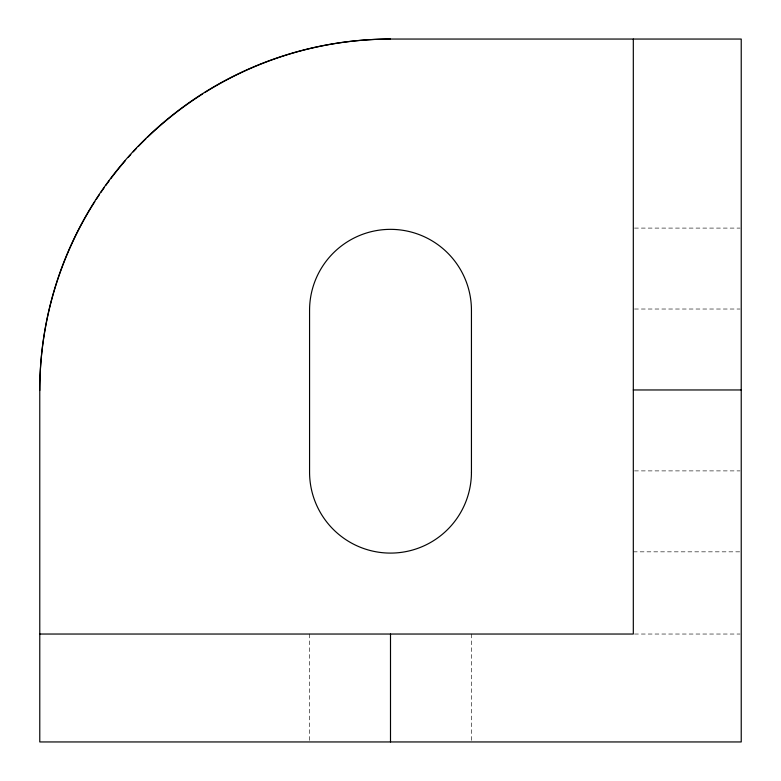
<?xml version="1.0" encoding="UTF-8"?>
<svg xmlns="http://www.w3.org/2000/svg" width="781" height="781" viewBox="0 0 781 781"><rect width="100%" height="100%" fill="white"/><g stroke="black" fill="none" stroke-linecap="round" stroke-linejoin="round"><path stroke-width="0.59" stroke-dasharray="3.9 2.93" d="M634.523 228.091L740.017 228.091M634.523 309.022L740.017 309.022M634.523 470.894L740.017 470.894M633.313 551.835L740.017 551.835M634.523 634.035L740.017 634.035M471.441 634.035L471.441 740.739M309.569 634.035L309.569 740.739"/><path stroke-width="1.17" d="M204.729 92.607A351.45 351.45 0 0 1 390.49 39.05L741.228 39.05L741.228 741.95L39.782 741.95L39.772 390.5A351.45 351.45 0 0 1 94.882 201.557M633.313 389.963L741.228 389.963M39.782 634.035L633.313 634.035L633.313 39.05M390.5 634.035L390.5 741.95M96.19 199.516A351.45 351.45 0 0 1 99.529 194.469M100.886 192.458A351.45 351.45 0 0 1 104.332 187.489M105.738 185.517A351.45 351.45 0 0 1 109.311 180.645M110.756 178.712A351.45 351.45 0 0 1 125.185 160.847M128.367 157.206A351.45 351.45 0 0 1 130.798 154.501M133.248 151.826A351.45 351.45 0 0 1 136.558 148.302M138.227 146.555A351.45 351.45 0 0 1 145.881 138.852M147.619 137.173A351.45 351.45 0 0 1 202.689 93.905M39.772 390.5A350.718 350.718 0 0 1 390.49 39.05M471.441 472.163L471.441 310.291A80.941 80.941 0 0 0 390.5 229.35A80.941 80.941 0 0 0 309.569 310.291L309.569 472.163A80.941 80.941 0 0 0 390.5 553.094A80.941 80.941 0 0 0 471.441 472.163"/></g></svg>
